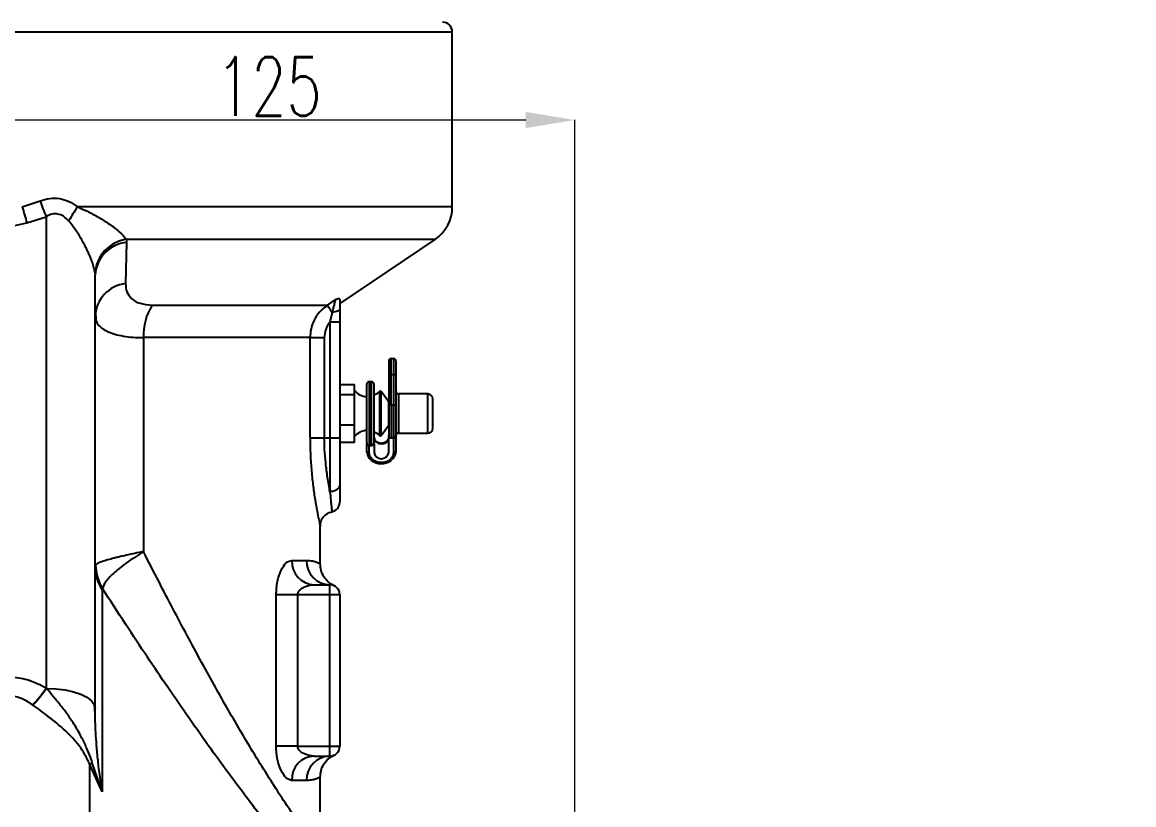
# Model space of a CAD drawing. Header units: millimetres. Extents: x 1726 to 4771, y 590 to 2743.
# Drawn here: x 2733.5 to 2960.6, y 1880.1 to 2040 of the extents above; entities that cross this region are included whole.
import ezdxf

# ---------------------------------------------------------------- set-up
doc = ezdxf.new("R2010")
doc.units = ezdxf.units.MM
doc.layers.add('AM_5', color=3, linetype='Continuous', lineweight=25)
doc.styles.add('SLDTEXTSTYLE1', font='txt.shx', dxfattribs={"width": 0.7, "bigfont": 'gbcbig.shx'})
doc.dimstyles.new('SLDDIMSTYLE12$0', dxfattribs={"dimtxt": 12, "dimasz": 10, "dimexe": 0, "dimexo": 0.0625, "dimgap": 0.875, "dimtad": 1, "dimdec": 1, "dimlfac": 1.8, "dimrnd": 1e-09, "dimzin": 12, "dimdsep": 46, "dimtxsty": 'SLDTEXTSTYLE1', "dimcen": 0.09, "dimdle": 8.16, "dimclrd": 3, "dimclre": 3, "dimadec": 0, "dimazin": 3, "dimtfac": 1, "dimtdec": 1, "dimtofl": 0, "dimtmove": 0, "dimatfit": 3, "dimfxl": 0, "dimfrac": 2, "dimtolj": 1, "dimlwd": 5, "dimlwe": 5, "dimarcsym": 0})

# ---------------------------------------------------------------- blocks, each defined once
blk = doc.blocks.new('*D52')
at = {"layer": 'AM_5', "color": 3, "linetype": 'ByBlock', "lineweight": 5, "transparency": 16777216}
for p, q in [((2876.78, 2090.03), (2996.14, 2090.03)), ((2996.14, 2080.03), (2996.14, 1730.03)), ((2846.43, 1720.03), (2996.14, 1720.03))]:
    blk.add_line(p, q, dxfattribs=at)
at = {"layer": 'AM_5', "color": 3, "transparency": 16777216}
for points in [[(2994.47, 2080.03), (2997.81, 2080.03), (2996.14, 2090.03)], [(2994.47, 1730.03), (2997.81, 1730.03), (2996.14, 1720.03)]]:
    blk.add_solid(points, dxfattribs=at)
at = {"layer": 'Defpoints', "color": 0, "transparency": 16777216}
for p in [(2876.72, 2090.03), (2846.37, 1720.03), (2996.14, 1720.03)]:
    blk.add_point(p, dxfattribs=at)
at = {"layer": 'AM_5', "color": 0, "transparency": 16777216, "insert": (2989.27, 1905.03), "char_height": 12, "attachment_point": 5, "rotation": 90, "style": 'SLDTEXTSTYLE1'}
blk.add_mtext('\\A1;370', dxfattribs=at)
blk = doc.blocks.new('*D61')
at = {"layer": 'AM_5', "color": 3, "linetype": 'ByBlock', "lineweight": 5, "transparency": 16777216}
for p, q in [((2721.37, 1958.33), (2721.37, 2020.05)), ((2731.37, 2020.05), (2836.37, 2020.05)), ((2846.37, 1815.1), (2846.37, 2020.05))]:
    blk.add_line(p, q, dxfattribs=at)
at = {"layer": 'AM_5', "color": 3, "transparency": 16777216}
for points in [[(2731.37, 2021.71), (2731.37, 2018.38), (2721.37, 2020.05)], [(2836.37, 2021.71), (2836.37, 2018.38), (2846.37, 2020.05)]]:
    blk.add_solid(points, dxfattribs=at)
at = {"layer": 'Defpoints', "color": 0, "transparency": 16777216}
for p in [(2846.37, 2020.05), (2721.37, 1958.27), (2846.37, 1815.03)]:
    blk.add_point(p, dxfattribs=at)
at = {"layer": 'AM_5', "color": 0, "transparency": 16777216, "insert": (2783.87, 2026.92), "char_height": 12, "attachment_point": 5, "style": 'SLDTEXTSTYLE1'}
blk.add_mtext('\\A1;125', dxfattribs=at)

msp = doc.modelspace()

# ---------------------------------------------------------------- linework, layer by layer
at = {"color": 7, "linetype": 'Continuous', "lineweight": 25}
for p, q in [((2821.366, 2038.034), (2621.366, 2038.034)), ((2821.366, 2002.288), (2821.366, 2038.034)), ((2733.472, 2002.288), (2737.107, 2003.528)), ((2821.366, 2002.288), (2744.767, 2002.288)), ((2731.366, 1998.327), (2734.44, 1999.034)), ((2734.44, 1999.034), (2738.366, 2000.274)), ((2738.366, 2000.274), (2738.366, 1903.916)), ((2754.8, 1995.025), (2754.578, 1986.619)), ((2754.778, 1995.655), (2754.8, 1995.025)), ((2798.414, 1982.553), (2817.84, 1995.655)), ((2748.345, 1988.81), (2748.366, 1988.393)), ((2748.366, 1899.79), (2748.366, 1988.393)), ((2795.838, 1982.2), (2797.456, 1983.264)), ((2748.461, 1981.031), (2748.507, 1979.069)), ((2798.366, 1981.396), (2798.366, 1978.734)), ((2796.808, 1980.723), (2796.366, 1978.734)), ((2798.366, 1978.734), (2796.366, 1978.734)), ((2796.366, 1978.734), (2796.366, 1955.034)), ((2798.366, 1978.734), (2798.366, 1955.034)), ((2758.258, 1975.568), (2758.258, 1931.815)), ((2792.289, 1975.568), (2758.258, 1975.568)), ((2792.289, 1955.034), (2792.289, 1975.568)), ((2792.289, 1975.568), (2795.204, 1975.568)), ((2795.204, 1975.568), (2795.204, 1955.034)), ((2808.366, 1970.61), (2808.366, 1967.875)), ((2808.866, 1971.302), (2809.366, 1971.302)), ((2808.866, 1968.021), (2808.866, 1971.302)), ((2809.366, 1971.302), (2809.366, 1968.021)), ((2809.866, 1967.875), (2809.866, 1970.61)), ((2808.366, 1967.875), (2808.366, 1961.806)), ((2808.866, 1961.749), (2808.866, 1968.021)), ((2808.866, 1968.021), (2809.366, 1968.021)), ((2809.366, 1968.021), (2809.366, 1961.749)), ((2809.866, 1961.806), (2809.866, 1967.875)), ((2798.366, 1965.976), (2801.366, 1965.976)), ((2801.366, 1963.915), (2801.366, 1965.976)), ((2804.866, 1966.534), (2804.366, 1966.534)), ((2804.366, 1966.534), (2804.366, 1953.534)), ((2804.866, 1953.534), (2804.866, 1966.534)), ((2798.366, 1963.915), (2801.366, 1963.915)), ((2801.366, 1957.746), (2801.366, 1963.915)), ((2806.508, 1964.539), (2806.508, 1955.543)), ((2808.326, 1962.494), (2806.81, 1964.519)), ((2806.81, 1955.563), (2806.81, 1964.519)), ((2816.366, 1964.041), (2810.366, 1964.041)), ((2810.366, 1964.041), (2810.366, 1956.041)), ((2816.366, 1956.041), (2816.366, 1964.041)), ((2808.326, 1962.494), (2808.326, 1957.588)), ((2809.366, 1961.749), (2808.866, 1961.749)), ((2808.866, 1961.749), (2808.866, 1955.051)), ((2809.366, 1961.749), (2809.366, 1955.051)), ((2809.866, 1955.541), (2809.866, 1961.806)), ((2798.366, 1957.746), (2801.366, 1957.746)), ((2801.366, 1954.105), (2801.366, 1957.746)), ((2806.81, 1955.563), (2808.326, 1957.588)), ((2810.366, 1956.041), (2816.366, 1956.041)), ((2795.204, 1955.034), (2792.289, 1955.034)), ((2796.366, 1955.034), (2795.204, 1955.034)), ((2796.366, 1955.034), (2796.366, 1944.073)), ((2798.366, 1955.034), (2796.366, 1955.034)), ((2801.366, 1954.105), (2798.366, 1954.105)), ((2803.866, 1952.388), (2803.866, 1953.932)), ((2805.366, 1953.868), (2805.366, 1952.114)), ((2808.366, 1952.114), (2808.366, 1955.592)), ((2808.866, 1955.051), (2809.366, 1955.051)), ((2809.366, 1955.051), (2809.366, 1952.114)), ((2809.866, 1952.388), (2809.866, 1955.541)), ((2803.934, 1951.856), (2803.866, 1952.388)), ((2804.366, 1953.534), (2804.866, 1953.534)), ((2804.366, 1952.114), (2804.366, 1953.534)), ((2794.366, 1929.359), (2794.366, 1937.036)), ((2788.554, 1930.034), (2791.558, 1930.034)), ((2749.859, 1924.301), (2749.806, 1924.01)), ((2793.156, 1925.034), (2796.366, 1925.034)), ((2796.366, 1923.034), (2796.366, 1925.034)), ((2785.376, 1892.034), (2785.376, 1923.034)), ((2785.376, 1923.034), (2789.76, 1923.034)), ((2789.76, 1923.034), (2789.76, 1892.034)), ((2789.76, 1923.034), (2796.366, 1923.034)), ((2796.366, 1892.034), (2796.366, 1923.034)), ((2796.366, 1923.034), (2798.366, 1923.034)), ((2798.366, 1923.034), (2798.366, 1892.034)), ((2738.366, 1903.916), (2738.417, 1903.857)), ((2735.672, 1900.449), (2735.604, 1900.498)), ((2748.375, 1898.685), (2748.212, 1900.5)), ((2789.76, 1892.034), (2785.376, 1892.034)), ((2789.76, 1892.034), (2796.366, 1892.034)), ((2793.156, 1890.034), (2796.366, 1890.034)), ((2796.366, 1890.034), (2796.366, 1892.034)), ((2796.366, 1892.034), (2798.366, 1892.034)), ((2749.806, 1882.71), (2747.2, 1888.422)), ((2749.805, 1882.71), (2747.796, 1888.655)), ((2794.366, 1870.299), (2794.366, 1885.709)), ((2791.558, 1885.034), (2788.554, 1885.034))]:
    msp.add_line(p, q, dxfattribs=at)
at = {"color": 7, "linetype": 'Continuous', "lineweight": 25, "flags": 128}
for points in [[(2806.508, 1964.539), (2805.951, 1964.081), (2805.376, 1963.772)], [(2805.372, 1956.311), (2805.951, 1956.001), (2806.508, 1955.543)], [(2804.366, 1952.114), (2804.268, 1952.12), (2804.175, 1952.135), (2804.088, 1952.16), (2804.012, 1952.194), (2803.95, 1952.236), (2803.904, 1952.283), (2803.876, 1952.334), (2803.866, 1952.388)], [(2809.366, 1952.114), (2809.464, 1952.12), (2809.557, 1952.135), (2809.644, 1952.16), (2809.72, 1952.194), (2809.782, 1952.236), (2809.828, 1952.283), (2809.856, 1952.334), (2809.866, 1952.388)], [(2738.417, 1903.857), (2740.361, 1903.775), (2742.228, 1903.541), (2743.948, 1903.164), (2745.455, 1902.658), (2746.691, 1902.043), (2747.61, 1901.341), (2748.175, 1900.581), (2748.366, 1899.79)]]:
    msp.add_lwpolyline(points, dxfattribs=at)
at = {"color": 7, "linetype": 'Continuous', "lineweight": 25}
for centre, radius, start, end in [((2819.366, 2038.034), 2, 0, 90), ((2795.428, 2018.957), 64.159, 195.0587, 198.09083), ((2785.193, 2020.266), 50.916, 199.19297, 203.11998), ((2772.491, 1982.965), 33.794, 145.12469, 150.9038), ((2813.366, 2002.288), 8, 303.9957, 0), ((2755.84, 1988.211), 7.52, 98.12245, 175.433), ((2755.518, 1987.892), 7.169, 95.74174, 175.99313), ((2755.503, 1979.527), 7.152, 97.43515, 176.3169), ((2769.748, 1976.037), 11.499, 147.58492, 182.33339), ((2804.366, 1966.034), 0.5, 90, 180), ((2804.866, 1966.034), 0.5, 0, 90), ((2804.016, 1966.997), 3.5, 220.78704, 267.52246), ((2806.65, 1964.399), 0.2, 36.83007, 135.38735), ((2810.366, 1964.541), 0.5, 180, 270), ((2816.366, 1963.041), 1, 0, 90), ((2808.166, 1962.374), 0.2, 0, 36.83007), ((2804.016, 1953.085), 3.5, 92.54589, 139.21296), ((2810.366, 1955.541), 0.5, 90, 180), ((2816.366, 1957.041), 1, 270, 0), ((2804.366, 1954.034), 0.5, 180, 270), ((2804.866, 1954.034), 0.5, 270, 0), ((2806.872, 1955.347), 1.523, 188.49616, 348.06216), ((2806.65, 1955.683), 0.2, 224.61265, 323.16993), ((2806.866, 1952.33), 1.515, 188.18189, 351.81811), ((2807.488, 1952.457), 2.379, 307.41222, 358.32354), ((2757.241, 1928.855), 8.875, 180.13436, 213.08902), ((2758.339, 1929.347), 9.868, 181.23549, 210.75624), ((2793.363, 1929.843), 4.813, 177.72433, 267.52735), ((2796.464, 1929.94), 4.907, 178.89873, 268.85467), ((2796.366, 1923.034), 2, 0, 90), ((2793.363, 1885.225), 4.813, 92.47265, 182.27567), ((2796.464, 1885.128), 4.907, 91.14533, 181.10127), ((2796.366, 1892.034), 2, 270, 0), ((2735.945, 1918.142), 31.78, 290.74107, 291.89452)]:
    msp.add_arc(centre, radius, start, end, dxfattribs=at)
for centre, major_axis, ratio, start_param, end_param in [((2808.866, 1970.61), (0, -0.692), 0.7224842, 3.1415927, 4.712389), ((2809.366, 1970.61), (0, -0.692), 0.7224842, 1.5707963, 3.1415927), ((2808.866, 1967.875), (-0.5, 0), 0.290225, 4.712389, 6.2831853), ((2809.366, 1967.875), (-0.5, 0), 0.290225, 3.1415927, 4.712389)]:
    msp.add_ellipse(centre, major_axis=major_axis, ratio=ratio, start_param=start_param, end_param=end_param, dxfattribs=at)
for points, knots in [([(2737.107, 2003.528), (2737.764, 2003.731), (2739.072, 2004.137), (2741.114, 2004.073), (2743.076, 2003.472), (2744.191, 2002.691), (2744.767, 2002.288)], [0, 0, 0, 0, 0.2510861, 0.4999232, 0.7417712, 1, 1, 1, 1]), ([(2744.767, 2002.288), (2745.446, 2002.001), (2746.831, 2001.416), (2748.812, 2000.346), (2751.073, 1998.942), (2753.343, 1997.304), (2754.336, 1996.163), (2754.778, 1995.655)], [0, 0, 0, 0, 0.1607097, 0.3274083, 0.5005716, 0.7775521, 1, 1, 1, 1]), ([(2742.962, 1999.398), (2742.622, 1999.746), (2741.991, 2000.393), (2740.955, 2000.832), (2740.152, 2000.896), (2739.317, 2000.792), (2738.754, 2000.485), (2738.366, 2000.274)], [0, 0, 0, 0, 0.2766087, 0.5133421, 0.6271551, 0.7436008, 1, 1, 1, 1]), ([(2748.345, 1988.81), (2748.214, 1989.476), (2748.046, 1990.336), (2747.572, 1991.593), (2747.266, 1992.334), (2746.902, 1993.134), (2746.434, 1994.082), (2745.785, 1995.307), (2744.909, 1996.782), (2743.946, 1998.206), (2743.249, 1999.051), (2742.962, 1999.398)], [0, 0, 0, 0, 0.21920258, 0.28314109, 0.35107081, 0.4231589, 0.49954519, 0.60562145, 0.74927811, 0.89692159, 1, 1, 1, 1]), ([(2817.839, 1995.655), (2817.744, 1995.655), (2817.553, 1995.655), (2816.012, 1995.655), (2813.569, 1995.655), (2810.159, 1995.655), (2805.842, 1995.655), (2800.655, 1995.655), (2794.654, 1995.655), (2787.898, 1995.655), (2780.461, 1995.655), (2772.41, 1995.655), (2763.858, 1995.655), (2757.805, 1995.655), (2754.778, 1995.655)], [0, 0, 0, 0, 0.0832975, 0.1666341, 0.2499707, 0.3333073, 0.4166439, 0.4999805, 0.583317, 0.6666536, 0.7499902, 0.8333268, 0.9166634, 1, 1, 1, 1]), ([(2754.578, 1986.619), (2754.619, 1986.035), (2754.699, 1984.911), (2755.703, 1983.504), (2757.386, 1982.438), (2759.156, 1982.28), (2760.041, 1982.201)], [0, 0, 0, 0, 0.2593851, 0.4997759, 0.7497537, 1, 1, 1, 1]), ([(2797.456, 1983.264), (2797.435, 1983.184), (2797.39, 1983.013), (2797.237, 1982.414), (2797.04, 1981.642), (2796.889, 1981.047), (2796.808, 1980.723)], [0, 0, 0, 0, 0.220769, 0.4735382, 0.7141623, 1, 1, 1, 1]), ([(2798.366, 1983.455), (2798.323, 1983.494), (2798.236, 1983.573), (2797.72, 1983.369), (2797.456, 1983.264)], [0, 0, 0, 0, 0.4888425, 1, 1, 1, 1]), ([(2798.366, 1983.455), (2798.366, 1983.149), (2798.366, 1982.526), (2798.366, 1981.777), (2798.366, 1981.396)], [0, 0, 0, 0, 0.4915597, 1, 1, 1, 1]), ([(2760.041, 1982.201), (2760.311, 1982.201), (2761.012, 1982.201), (2762.075, 1982.201), (2763.298, 1982.2), (2764.697, 1982.2), (2766.69, 1982.199), (2768.803, 1982.199), (2770.836, 1982.198), (2772.437, 1982.198), (2773.912, 1982.198), (2775.446, 1982.199), (2777.284, 1982.199), (2779.309, 1982.2), (2781.252, 1982.201), (2783.175, 1982.201), (2785.355, 1982.2), (2787.641, 1982.199), (2789.61, 1982.199), (2790.988, 1982.198), (2791.98, 1982.199), (2792.814, 1982.199), (2793.706, 1982.2), (2794.577, 1982.2), (2795.301, 1982.201), (2795.679, 1982.201), (2795.838, 1982.201)], [0, 0, 0, 0, 0.0152442, 0.0394524, 0.0605713, 0.0856739, 0.1210231, 0.1787035, 0.214448, 0.2486799, 0.2816555, 0.311691, 0.3521729, 0.4092329, 0.4583427, 0.5000096, 0.5625067, 0.6424826, 0.7106447, 0.7639616, 0.7977039, 0.8313971, 0.8723067, 0.9228894, 0.9677131, 1, 1, 1, 1]), ([(2795.838, 1982.201), (2795.276, 1981.758), (2794.184, 1980.899), (2793.079, 1979.182), (2792.407, 1977.388), (2792.328, 1976.162), (2792.289, 1975.568)], [0, 0, 0, 0, 0.2732901, 0.5309048, 0.7730659, 1, 1, 1, 1]), ([(2798.366, 1981.396), (2798.343, 1981.321), (2798.295, 1981.166), (2797.959, 1980.957), (2797.443, 1980.797), (2797.016, 1980.747), (2796.808, 1980.723)], [0, 0, 0, 0, 0.2437277, 0.4999061, 0.7565922, 1, 1, 1, 1]), ([(2748.527, 1979.167), (2748.537, 1979.105), (2748.599, 1978.735), (2748.984, 1978.226), (2749.569, 1977.643), (2750.185, 1977.208), (2751.071, 1976.73), (2752.337, 1976.258), (2754.097, 1975.864), (2756.062, 1975.615), (2757.532, 1975.584), (2758.258, 1975.568)], [0, 0, 0, 0, 0.0288901, 0.1729279, 0.2640061, 0.3514678, 0.4353656, 0.5819439, 0.7246138, 0.8638099, 1, 1, 1, 1]), ([(2796.366, 1978.734), (2796.034, 1978.258), (2795.368, 1977.305), (2795.258, 1976.148), (2795.204, 1975.568)], [0, 0, 0, 0, 0.4993904, 1, 1, 1, 1]), ([(2803.866, 1954.114), (2803.866, 1954.102), (2803.866, 1954.066), (2803.866, 1954.769), (2803.866, 1956.092), (2803.866, 1957.861), (2803.866, 1959.86), (2803.866, 1961.925), (2803.866, 1963.772), (2803.866, 1965.133), (2803.866, 1965.939), (2803.866, 1965.954), (2803.866, 1965.96)], [0, 0, 0, 0, 0.0573343, 0.1683811, 0.2794279, 0.3841555, 0.4888832, 0.59993, 0.7109768, 0.8157045, 0.9204322, 1, 1, 1, 1]), ([(2805.366, 1954.078), (2805.366, 1954.102), (2805.366, 1954.158), (2805.366, 1955.035), (2805.366, 1956.464), (2805.366, 1958.268), (2805.366, 1960.256), (2805.366, 1962.261), (2805.366, 1964.019), (2805.366, 1965.279), (2805.366, 1965.979), (2805.366, 1965.958), (2805.366, 1965.95)], [0, 0, 0, 0, 0.0855609, 0.1945751, 0.3035892, 0.4066108, 0.5096323, 0.6186464, 0.7276606, 0.8306821, 0.9337036, 1, 1, 1, 1]), ([(2817.366, 1957.041), (2817.366, 1957.041), (2817.366, 1957.02), (2817.366, 1957.094), (2817.366, 1957.268), (2817.366, 1957.659), (2817.366, 1958.36), (2817.366, 1959.265), (2817.366, 1960.048), (2817.366, 1960.661), (2817.366, 1961.248), (2817.366, 1961.934), (2817.366, 1962.61), (2817.366, 1962.994), (2817.366, 1963.029), (2817.366, 1963.042)], [0, 0, 0, 0, 0.0007628, 0.0658809, 0.130942, 0.1960601, 0.3156902, 0.4353204, 0.5003814, 0.5654995, 0.6305606, 0.6956787, 0.8153088, 0.9349389, 1, 1, 1, 1]), ([(2808.366, 1962.156), (2808.366, 1962.175), (2808.366, 1962.332), (2808.366, 1962.355), (2808.366, 1962.374)], [0, 0, 0, 0, 0.1193714, 1, 1, 1, 1]), ([(2808.866, 1961.749), (2808.833, 1961.749), (2808.766, 1961.749), (2808.669, 1961.753), (2808.578, 1961.76), (2808.478, 1961.77), (2808.386, 1961.788), (2808.373, 1961.8), (2808.366, 1961.806)], [0, 0, 0, 0, 0.1178986, 0.2399772, 0.3672926, 0.500777, 0.7410739, 1, 1, 1, 1]), ([(2808.366, 1961.806), (2808.366, 1961.487), (2808.366, 1960.841), (2808.366, 1959.801), (2808.366, 1958.78), (2808.366, 1957.832), (2808.366, 1956.996), (2808.366, 1956.314), (2808.366, 1955.812), (2808.366, 1955.665), (2808.366, 1955.592)], [0, 0, 0, 0, 0.1233634, 0.25, 0.3766366, 0.5, 0.6233634, 0.75, 0.8766366, 1, 1, 1, 1]), ([(2809.866, 1961.806), (2809.858, 1961.799), (2809.843, 1961.786), (2809.744, 1961.769), (2809.641, 1961.758), (2809.553, 1961.752), (2809.46, 1961.749), (2809.397, 1961.749), (2809.366, 1961.749)], [0, 0, 0, 0, 0.2729612, 0.5252413, 0.6520181, 0.7728474, 0.8885353, 1, 1, 1, 1]), ([(2792.289, 1955.034), (2792.305, 1953.871), (2792.336, 1951.55), (2792.574, 1948.201), (2792.91, 1945.097), (2793.314, 1942.35), (2793.724, 1940.064), (2794.072, 1938.356), (2794.318, 1937.242), (2794.35, 1937.104), (2794.366, 1937.036)], [0, 0, 0, 0, 0.125462, 0.2503821, 0.3751909, 0.5003229, 0.6254616, 0.7506219, 0.8755171, 1, 1, 1, 1]), ([(2796.366, 1944.073), (2796.19, 1945.005), (2795.86, 1946.748), (2795.498, 1949.777), (2795.257, 1952.525), (2795.22, 1954.252), (2795.204, 1955.034)], [0, 0, 0, 0, 0.31027761, 0.58025352, 0.81006706, 1, 1, 1, 1]), ([(2798.366, 1955.034), (2798.366, 1954.155), (2798.366, 1952.379), (2798.366, 1949.823), (2798.366, 1947.46), (2798.366, 1946.172), (2798.366, 1945.535)], [0, 0, 0, 0, 0.247359, 0.5, 0.752641, 1, 1, 1, 1]), ([(2806.866, 1953.948), (2806.681, 1953.963), (2806.42, 1953.985), (2806.077, 1954.118), (2805.817, 1954.269), (2805.576, 1954.504), (2805.401, 1954.794), (2805.381, 1955.006), (2805.371, 1955.117)], [0, 0, 0, 0, 0.22709043, 0.31966706, 0.47001759, 0.62796806, 0.80548794, 1, 1, 1, 1]), ([(2808.363, 1955.116), (2808.364, 1955.11), (2808.391, 1954.962), (2808.282, 1954.69), (2808.041, 1954.369), (2807.743, 1954.159), (2807.425, 1954.022), (2807.127, 1953.956), (2806.931, 1953.95), (2806.866, 1953.948)], [0, 0, 0, 0, 0.00981113, 0.26198792, 0.47192475, 0.62278537, 0.75831845, 0.919991, 1, 1, 1, 1]), ([(2808.366, 1955.592), (2808.373, 1955.521), (2808.385, 1955.39), (2808.482, 1955.225), (2808.609, 1955.117), (2808.741, 1955.06), (2808.828, 1955.054), (2808.866, 1955.051)], [0, 0, 0, 0, 0.2801822, 0.5195166, 0.7112909, 0.8740341, 1, 1, 1, 1]), ([(2809.366, 1955.051), (2809.399, 1955.053), (2809.466, 1955.057), (2809.563, 1955.087), (2809.654, 1955.135), (2809.754, 1955.22), (2809.846, 1955.355), (2809.859, 1955.478), (2809.866, 1955.541)], [0, 0, 0, 0, 0.1179298, 0.2399909, 0.3672402, 0.5006114, 0.7409206, 1, 1, 1, 1]), ([(2803.942, 1951.821), (2804.03, 1951.574), (2804.204, 1951.091), (2804.715, 1950.541), (2805.265, 1950.171), (2805.844, 1949.93), (2806.378, 1949.811), (2806.736, 1949.799), (2806.866, 1949.795)], [0, 0, 0, 0, 0.216056, 0.4248213, 0.591298, 0.7319873, 0.9024522, 1, 1, 1, 1]), ([(2809.366, 1952.114), (2809.332, 1951.851), (2809.281, 1951.445), (2808.969, 1950.957), (2808.646, 1950.624), (2808.249, 1950.352), (2807.666, 1950.1), (2806.866, 1949.971), (2806.066, 1950.1), (2805.484, 1950.352), (2805.086, 1950.624), (2804.763, 1950.957), (2804.451, 1951.445), (2804.4, 1951.851), (2804.366, 1952.114)], [0, 0, 0, 0, 0.1197215, 0.1848265, 0.25, 0.315105, 0.3802785, 0.5, 0.6197215, 0.6848265, 0.75, 0.815105, 0.8802785, 1, 1, 1, 1]), ([(2806.866, 1949.795), (2807.206, 1949.821), (2807.682, 1949.859), (2808.318, 1950.107), (2808.681, 1950.287), (2808.866, 1950.464), (2808.9, 1950.496)], [0, 0, 0, 0, 0.4522865, 0.6339002, 0.9335282, 1, 1, 1, 1]), ([(2798.366, 1945.535), (2798.366, 1945.004), (2798.366, 1943.946), (2798.366, 1942.83), (2798.366, 1942.077), (2798.366, 1941.982), (2798.366, 1941.934)], [0, 0, 0, 0, 0.2515994, 0.5019375, 0.7513717, 1, 1, 1, 1]), ([(2796.366, 1944.073), (2796.42, 1943.441), (2796.525, 1942.226), (2796.656, 1940.961), (2796.747, 1940.128), (2796.76, 1940.025), (2796.766, 1939.974)], [0, 0, 0, 0, 0.2606937, 0.5014442, 0.7518402, 1, 1, 1, 1]), ([(2796.743, 1939.969), (2796.959, 1940.034), (2797.404, 1940.17), (2797.946, 1940.64), (2798.298, 1941.265), (2798.344, 1941.728), (2798.366, 1941.953)], [0, 0, 0, 0, 0.24290072, 0.50000206, 0.75667713, 1, 1, 1, 1]), ([(2794.366, 1937.025), (2794.406, 1937.408), (2794.468, 1937.996), (2794.849, 1938.702), (2795.244, 1939.188), (2795.736, 1939.57), (2796.246, 1939.859), (2796.613, 1939.902), (2796.775, 1939.921)], [0, 0, 0, 0, 0.2774827, 0.4269798, 0.5796182, 0.7321401, 0.8813025, 1, 1, 1, 1]), ([(2758.258, 1931.815), (2757.648, 1931.694), (2756.532, 1931.473), (2755.146, 1931.176), (2754.038, 1930.926), (2753.111, 1930.706), (2752.286, 1930.5), (2750.871, 1930.124), (2749.253, 1929.625), (2748.726, 1929.293), (2748.474, 1929.134)], [0, 0, 0, 0, 0.1157896, 0.211714, 0.2877654, 0.361794, 0.4328413, 0.5009085, 0.7616108, 1, 1, 1, 1]), ([(2758.258, 1931.815), (2757.113, 1931.084), (2754.821, 1929.62), (2752.248, 1927.559), (2750.427, 1925.705), (2750.049, 1924.77), (2749.859, 1924.301)], [0, 0, 0, 0, 0.248422, 0.496927, 0.7473421, 1, 1, 1, 1]), ([(2794.364, 1870.325), (2794.365, 1870.324), (2794.447, 1870.217), (2794.159, 1870.588), (2793.471, 1871.501), (2792.266, 1873.142), (2790.653, 1875.409), (2788.641, 1878.329), (2786.269, 1881.891), (2783.569, 1886.094), (2780.78, 1890.608), (2777.969, 1895.324), (2775.291, 1899.944), (2772.569, 1904.765), (2769.882, 1909.637), (2767.118, 1914.758), (2764.28, 1920.117), (2761.308, 1925.826), (2759.291, 1929.788), (2758.258, 1931.815)], [0, 0, 0, 0, 0.0004632, 0.0591329, 0.1176122, 0.1765843, 0.2367044, 0.2986189, 0.3629325, 0.4301323, 0.5006013, 0.5603401, 0.6233212, 0.6812898, 0.7422673, 0.8020793, 0.8649448, 0.9309062, 1, 1, 1, 1]), ([(2785.376, 1923.034), (2785.39, 1923.499), (2785.42, 1924.43), (2785.711, 1926.206), (2786.355, 1928.136), (2787.431, 1929.718), (2788.179, 1929.928), (2788.554, 1930.034)], [0, 0, 0, 0, 0.1250724, 0.2501856, 0.5005068, 0.7502423, 1, 1, 1, 1]), ([(2791.558, 1930.034), (2791.993, 1930.005), (2792.861, 1929.946), (2793.738, 1929.644), (2794.276, 1929.412), (2794.337, 1929.376), (2794.365, 1929.359)], [0, 0, 0, 0, 0.25105043, 0.50172825, 0.77232469, 1, 1, 1, 1]), ([(2797.223, 1924.841), (2796.823, 1925.072), (2796.005, 1925.543), (2795.088, 1926.653), (2794.478, 1927.957), (2794.403, 1928.898), (2794.366, 1929.358)], [0, 0, 0, 0, 0.2449655, 0.5000012, 0.7550363, 1, 1, 1, 1]), ([(2797.242, 1859.988), (2797.243, 1859.987), (2797.356, 1859.865), (2796.963, 1860.286), (2796.004, 1861.334), (2794.352, 1863.162), (2792.363, 1865.428), (2790.209, 1867.943), (2788.027, 1870.554), (2785.578, 1873.56), (2782.861, 1876.982), (2779.723, 1881.04), (2776.109, 1885.85), (2771.978, 1891.515), (2767.636, 1897.643), (2763.287, 1903.947), (2758.966, 1910.357), (2754.514, 1917.088), (2751.446, 1921.843), (2749.859, 1924.301)], [0, 0, 0, 0, 0.0005016, 0.0627388, 0.1253915, 0.1873597, 0.2507664, 0.2974112, 0.3453269, 0.3949515, 0.4466732, 0.5008353, 0.5662262, 0.6362382, 0.7112401, 0.7829093, 0.8505336, 0.9227169, 1, 1, 1, 1]), ([(2789.76, 1923.034), (2789.767, 1923.12), (2789.78, 1923.298), (2789.929, 1923.666), (2790.365, 1924.192), (2791.377, 1924.77), (2792.386, 1925.016), (2793.045, 1925.031), (2793.156, 1925.034)], [0, 0, 0, 0, 0.0539622, 0.112324, 0.2511215, 0.5004773, 0.9161139, 1, 1, 1, 1]), ([(2749.806, 1924.01), (2749.806, 1923.705), (2749.806, 1922.992), (2749.806, 1921.713), (2749.807, 1920.042), (2749.807, 1917.974), (2749.808, 1915.737), (2749.809, 1913.149), (2749.81, 1910.377), (2749.81, 1907.289), (2749.81, 1904.403), (2749.81, 1901.552), (2749.809, 1898.61), (2749.808, 1895.156), (2749.807, 1891.477), (2749.806, 1887.921), (2749.806, 1885.073), (2749.806, 1883.405), (2749.806, 1882.71)], [0, 0, 0, 0, 0.0317098, 0.0742873, 0.1277324, 0.1920445, 0.2631504, 0.3215672, 0.4059447, 0.4812562, 0.5523399, 0.6123617, 0.6776937, 0.7483358, 0.8344705, 0.9053645, 0.9605413, 1, 1, 1, 1]), ([(2738.366, 1903.916), (2737.241, 1904.496), (2735.052, 1905.626), (2732.572, 1905.997), (2731.366, 1906.177)], [0, 0, 0, 0, 0.51387516, 1, 1, 1, 1]), ([(2735.604, 1900.498), (2736.037, 1900.957), (2736.905, 1901.876), (2737.879, 1903.236), (2738.366, 1903.916)], [0, 0, 0, 0, 0.50000002, 1, 1, 1, 1]), ([(2747.796, 1888.655), (2747.626, 1889.159), (2747.245, 1890.288), (2746.455, 1892.177), (2745.35, 1894.412), (2744.008, 1896.669), (2742.555, 1898.774), (2741.157, 1900.604), (2739.767, 1902.294), (2738.859, 1903.345), (2738.417, 1903.857)], [0, 0, 0, 0, 0.0892748, 0.1998288, 0.3381182, 0.5005358, 0.6326714, 0.7606364, 0.8834153, 1, 1, 1, 1]), ([(2735.604, 1900.498), (2734.905, 1900.964), (2733.514, 1901.892), (2731.794, 1902.236), (2730.937, 1902.407)], [0, 0, 0, 0, 0.501833, 1, 1, 1, 1]), ([(2747.2, 1888.422), (2747.075, 1888.736), (2746.813, 1889.393), (2746.145, 1890.663), (2745.14, 1892.141), (2743.765, 1893.752), (2741.691, 1895.8), (2738.922, 1898.089), (2736.709, 1899.695), (2735.672, 1900.448)], [0, 0, 0, 0, 0.0601091, 0.1255705, 0.2510222, 0.3760533, 0.5011069, 0.7661173, 1, 1, 1, 1]), ([(2749.805, 1882.71), (2749.606, 1884.041), (2749.247, 1886.441), (2748.87, 1889.839), (2748.62, 1892.753), (2748.466, 1895.365), (2748.381, 1897.658), (2748.371, 1899.105), (2748.366, 1899.79)], [0, 0, 0, 0, 0.23210077, 0.41863613, 0.59471659, 0.74361973, 0.87875286, 1, 1, 1, 1]), ([(2788.554, 1885.034), (2788.18, 1885.139), (2787.431, 1885.35), (2786.354, 1886.932), (2785.71, 1888.865), (2785.419, 1890.641), (2785.39, 1891.57), (2785.376, 1892.034)], [0, 0, 0, 0, 0.2494145, 0.4995906, 0.7502404, 0.8752164, 1, 1, 1, 1]), ([(2793.156, 1890.034), (2792.486, 1890.108), (2791.482, 1890.22), (2790.364, 1890.879), (2789.927, 1891.402), (2789.78, 1891.77), (2789.767, 1891.948), (2789.76, 1892.034)], [0, 0, 0, 0, 0.49923553, 0.74917728, 0.88750589, 0.94586743, 1, 1, 1, 1]), ([(2794.366, 1885.709), (2794.403, 1886.17), (2794.478, 1887.11), (2795.088, 1888.415), (2796.005, 1889.525), (2796.823, 1889.996), (2797.223, 1890.227)], [0, 0, 0, 0, 0.2449637, 0.4999988, 0.7550345, 1, 1, 1, 1]), ([(2747.2, 1888.422), (2747.2, 1888.058), (2747.2, 1887.169), (2747.201, 1885.574), (2747.201, 1883.831), (2747.202, 1882.042), (2747.202, 1880.319), (2747.203, 1878.279), (2747.203, 1875.868), (2747.204, 1872.691), (2747.205, 1869.134), (2747.206, 1865.542), (2747.207, 1862.654), (2747.207, 1860.183), (2747.207, 1857.824), (2747.208, 1855.085), (2747.208, 1852.091), (2747.207, 1848.945), (2747.206, 1845.611), (2747.206, 1841.627), (2747.204, 1837.287), (2747.203, 1832.71), (2747.202, 1828.782), (2747.201, 1825.203), (2747.201, 1822.164), (2747.201, 1819.17), (2747.201, 1816.545), (2747.201, 1814.298), (2747.201, 1812.437), (2747.201, 1810.567), (2747.201, 1808.69), (2747.201, 1806.806), (2747.202, 1804.635), (2747.203, 1801.275), (2747.204, 1796.961), (2747.205, 1792.219), (2747.206, 1788.463), (2747.206, 1785.603), (2747.207, 1783.54), (2747.207, 1781.942), (2747.207, 1780.609), (2747.207, 1778.902), (2747.208, 1776.659), (2747.208, 1772.805), (2747.208, 1767.808), (2747.207, 1761.652), (2747.205, 1755.004), (2747.204, 1748.38), (2747.202, 1741.933), (2747.201, 1736.491), (2747.2, 1731.859), (2747.2, 1729.11), (2747.2, 1727.894)], [0, 0, 0, 0, 0.0090893, 0.0221887, 0.0392983, 0.051489, 0.0651234, 0.0802013, 0.0993078, 0.1208698, 0.1524391, 0.1785503, 0.1992034, 0.2143984, 0.2309185, 0.2486623, 0.2712051, 0.2922519, 0.3122569, 0.3378176, 0.3708456, 0.3965171, 0.4253901, 0.445002, 0.4633352, 0.4816685, 0.5000018, 0.5112019, 0.5224019, 0.533602, 0.544802, 0.556002, 0.5672019, 0.5833482, 0.6153905, 0.6428657, 0.6657738, 0.6802206, 0.6919925, 0.7010895, 0.7075117, 0.7147122, 0.7301462, 0.745576, 0.7799268, 0.8142571, 0.8485673, 0.8905508, 0.9239325, 0.9548933, 0.9800553, 1, 1, 1, 1]), ([(2794.365, 1885.709), (2794.365, 1885.709), (2794.408, 1885.731), (2794.273, 1885.657), (2793.967, 1885.516), (2793.393, 1885.303), (2792.608, 1885.088), (2791.902, 1885.052), (2791.558, 1885.034)], [0, 0, 0, 0, 0.0022228, 0.1978352, 0.3911071, 0.5987905, 0.8046013, 1, 1, 1, 1])]:
    msp.add_open_spline(points, degree=3, knots=knots, dxfattribs=at)
for points in [[(2796.808, 1980.723), (2796.683, 1980.913), (2796.433, 1981.294), (2796.14, 1981.74), (2795.923, 1982.07), (2795.867, 1982.157), (2795.838, 1982.2)], [(2798.366, 1945.535), (2798.336, 1945.343), (2798.276, 1944.96), (2797.813, 1944.477), (2797.152, 1944.139), (2796.628, 1944.095), (2796.366, 1944.073)], [(2738.417, 1903.857), (2737.933, 1903.179), (2736.964, 1901.822), (2736.103, 1900.906), (2735.672, 1900.449)]]:
    msp.add_open_spline(points, degree=3, dxfattribs=at)

# ---------------------------------------------------------------- dimensions: what is measured, and where the dimension line sits
at = {"layer": 'AM_5'}
dim = msp.add_linear_dim(base=(2996.141, 1720.034), p1=(2876.718, 2090.034), p2=(2846.366, 1720.034), angle=90, dimstyle='SLDDIMSTYLE12$0', override={"dimlfac": 1, "dimpost": '', "dimfxl": 1.25, "dimarcsym": 1}, dxfattribs=at)
dim.commit()
dim.dimension.update_dxf_attribs({"geometry": '*D52', "text_midpoint": (2989.266, 1905.034)})
dim = msp.add_linear_dim(base=(2846.366, 2020.046), p1=(2721.366, 1958.271), p2=(2846.366, 1815.034), dimstyle='SLDDIMSTYLE12$0', override={"dimlfac": 1, "dimpost": '', "dimfxl": 1.25, "dimarcsym": 1}, dxfattribs=at)
dim.commit()
dim.dimension.update_dxf_attribs({"geometry": '*D61', "text_midpoint": (2783.866, 2026.921)})

doc.saveas('drawing.dxf')
